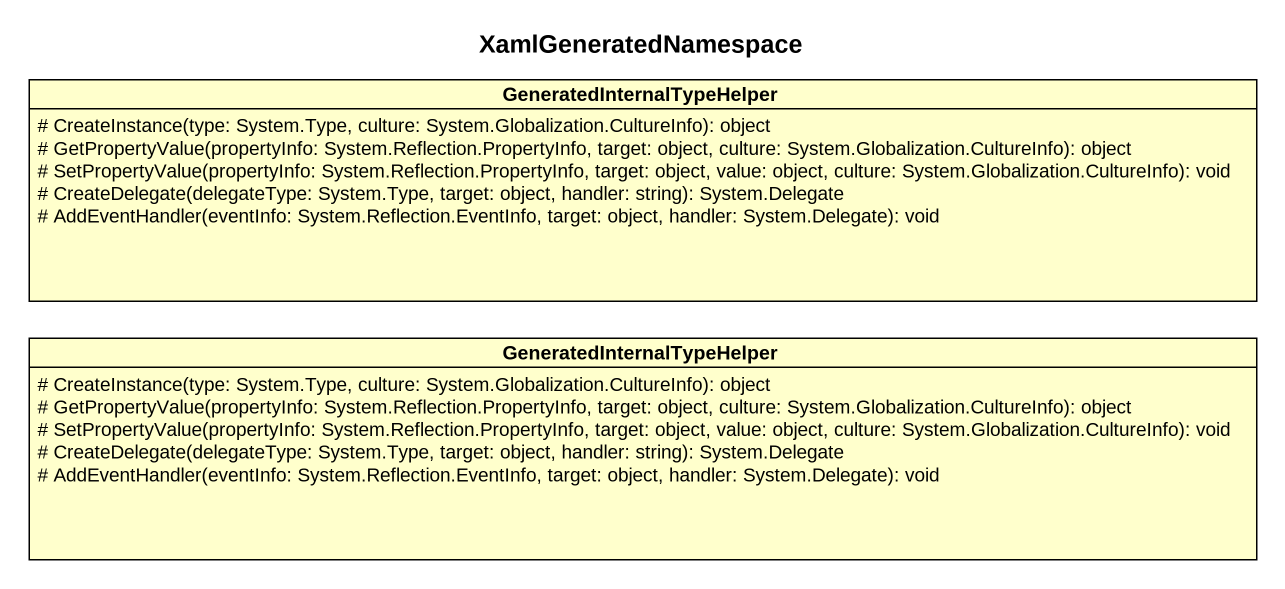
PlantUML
@startuml
title XamlGeneratedNamespace
hide circle
hide empty members
skinparam classAttributeIconSize 0
class GeneratedInternalTypeHelper {
  # CreateInstance(type: System.Type, culture: System.Globalization.CultureInfo): object
  # GetPropertyValue(propertyInfo: System.Reflection.PropertyInfo, target: object, culture: System.Globalization.CultureInfo): object
  # SetPropertyValue(propertyInfo: System.Reflection.PropertyInfo, target: object, value: object, culture: System.Globalization.CultureInfo): void
  # CreateDelegate(delegateType: System.Type, target: object, handler: string): System.Delegate
  # AddEventHandler(eventInfo: System.Reflection.EventInfo, target: object, handler: System.Delegate): void
}
class "GeneratedInternalTypeHelper" as GeneratedInternalTypeHelper_2 {
  # CreateInstance(type: System.Type, culture: System.Globalization.CultureInfo): object
  # GetPropertyValue(propertyInfo: System.Reflection.PropertyInfo, target: object, culture: System.Globalization.CultureInfo): object
  # SetPropertyValue(propertyInfo: System.Reflection.PropertyInfo, target: object, value: object, culture: System.Globalization.CultureInfo): void
  # CreateDelegate(delegateType: System.Type, target: object, handler: string): System.Delegate
  # AddEventHandler(eventInfo: System.Reflection.EventInfo, target: object, handler: System.Delegate): void
}
@enduml
